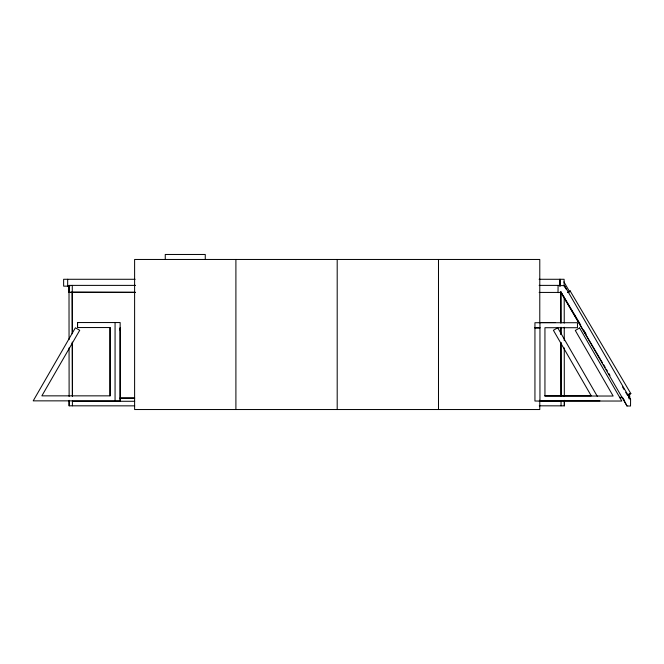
<?xml version="1.0" encoding="UTF-8"?>
<svg xmlns="http://www.w3.org/2000/svg" width="664" height="664" viewBox="0 0 664 664"><rect width="100%" height="100%" fill="white"/><g stroke="black" fill="none" stroke-linecap="round" stroke-linejoin="round"><path stroke-width="1" d="M135.564 292.442L68.998 292.426L68.998 285.387L135.564 285.387M134.667 405.853L69.131 405.82L69.139 400.342M72.276 285.387L72.285 292.442L72.285 291.911M539.268 405.82L564.342 405.853L564.342 400.342M68.998 292.442L72.285 292.06L72.335 333.428M120.142 330.29L120.151 327.792L120.234 400.857L33.2 400.857L75.389 327.792L79.721 330.29L41.865 395.852L110.075 395.852L110.075 327.543L77.547 327.543L77.547 322.546L120.151 322.546L120.076 400.857M629.713 398.682L628.144 395.263L630.592 399.603L630.526 406.028L627.015 405.994L561.055 292.235M560.956 323.086L560.922 292.06L574.8 315.035M567.778 292.475L570.185 291.023L630.8 393.536L627.571 395.445L630.759 393.462M570.21 291.056L567.811 292.525L570.243 291.114M627.521 395.354L630.734 393.412M629.007 398.79L629.48 398.674L628.351 396.765M566.226 289.321L564.5 285.628L558.092 285.562L558.017 292.6L561.312 292.218M622.965 398.184L627.015 405.994M135.116 292.218L72.135 292.044L72.243 333.751M135.107 279.278L63.636 279.278L63.636 286.151L69.853 286.151M539.102 279.278L564.101 279.278L564.101 286.151M539.135 285.387L559.876 285.387M539.135 292.426L557.81 292.442M539.334 322.546L555.569 322.546M534.943 327.717L539.948 327.717M534.943 327.966L539.948 327.966M544.746 395.852L591.25 395.852L553.394 330.29L557.727 327.792L597.343 396.4M619.57 397.362L622.658 397.362M619.454 397.67L622.633 397.67M120.126 398.01L134.651 398.01M120.126 398.168L134.651 398.168M539.807 400.857L599.916 400.857M72.409 401.28L134.659 401.28M539.259 401.28L561.047 401.28M622.55 386.946L624.135 389.627M625.712 392.299L627.505 395.321M574.958 315.292L576.086 317.201M576.311 317.583L578.726 321.666M579.008 322.14L580.759 325.103M583.714 330.108L586.096 334.125M560.839 292.334L600.472 359.373M600.928 360.137L602.588 362.942M603.568 364.602L605.228 367.408M606.282 369.192L607.336 370.968M608.846 373.525L609.975 375.434M564.5 285.628L630.592 399.603M563.935 281.893L569.637 291.77M628.7 394.067L629.738 395.868L629.738 397.67M564.383 286.051L565.761 288.5M623.43 399.006L624.351 400.633M561.055 405.82L561.047 400.649M72.409 405.82L72.409 400.649M560.773 291.737L560.856 322.837M560.872 328.016L560.889 334.241M560.906 342.533L561.055 396.441M72.268 342.043L72.409 395.952M564.209 297.231L564.242 323.086M564.242 327.227L564.259 340.665M564.267 347.903L564.325 396.508M564.325 400.649L564.334 405.82M560.964 327.227L560.972 334.465M560.98 342.732L561.038 396.508M72.343 342.732L72.401 396.508M69.006 285.454L69.056 339.636M69.064 347.903L69.122 396.508M69.122 400.649L69.131 405.82M560.059 279.278L560.059 286.151M559.918 279.278L559.918 286.151M539.948 322.721L539.948 401.031M539.782 322.596L539.782 259.466L134.609 259.466L134.609 409.53L539.782 409.53L539.782 400.218M438.489 259.466L438.489 409.53M337.196 259.466L337.196 409.53M235.903 259.466L235.903 409.53M205.267 259.466L205.267 254.47L165.253 254.47L165.253 259.466M115.071 322.546L115.063 400.857M110.058 327.543L110.058 395.852M77.555 322.546L77.555 327.543M67.67 279.278L67.67 286.151M579.622 327.966L575.298 330.464L613.146 396.026L544.945 396.026L544.945 327.717L577.456 327.717L577.456 322.721L534.943 322.721L534.943 401.031L621.811 401.031L579.622 327.966"/></g></svg>
